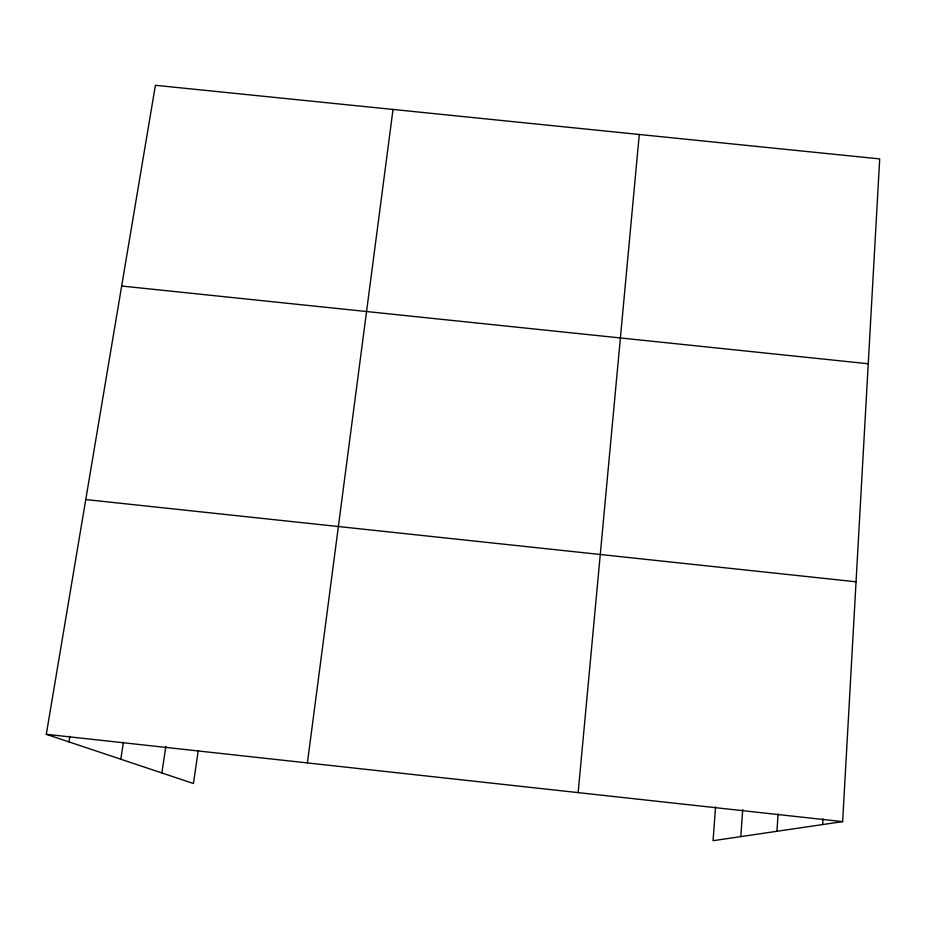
<?xml version="1.0" encoding="UTF-8"?>
<svg xmlns="http://www.w3.org/2000/svg" width="926" height="926" viewBox="0 0 926 926"><rect width="100%" height="100%" fill="white"/><g stroke="black" fill="none" stroke-linecap="round" stroke-linejoin="round"><path stroke-width="1.39" d="M715.567 806.847L713.066 840.704L842.637 821.617L879.7 158.913L155.406 85.296L46.3 734.306L193.43 783.512L198.245 750.662M822.647 824.568L822.982 818.827M776.949 831.293L778.06 814.058M740.812 836.618L742.698 809.625M578.148 792.621L639.287 134.478M307.397 762.931L393.029 109.453M161.842 772.955L165.858 746.379M120.774 759.216L123.436 742.282M68.941 741.876L69.867 736.263M121.665 286.03L868.241 363.756M85.759 499.565L856.052 581.794M46.3 734.306L842.637 821.617"/></g></svg>
